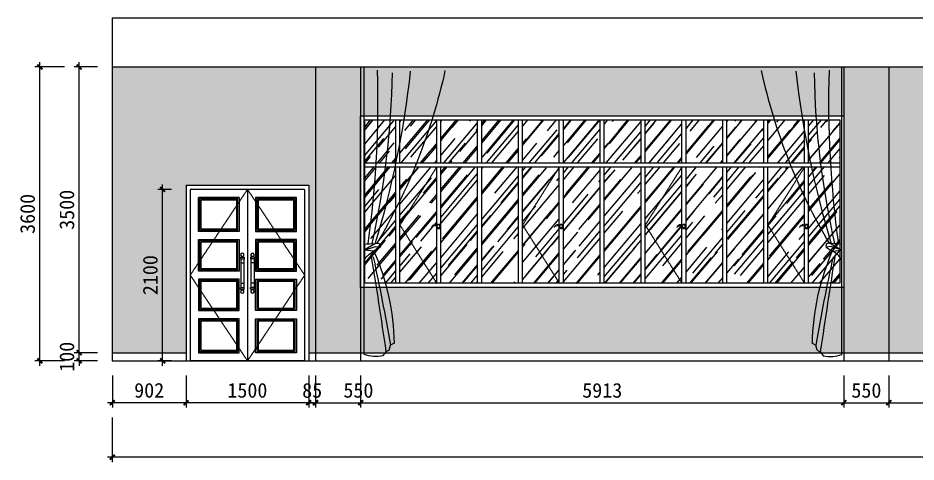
# Model space of a CAD drawing. Header units: millimetres. Extents: x -150677 to 588340, y -254013 to 149700.
# Drawn here: x 325108 to 336095, y -30994 to -25554 of the extents above; entities that cross this region are included whole.
import ezdxf

# ---------------------------------------------------------------- set-up
doc = ezdxf.new("R2010")
doc.units = ezdxf.units.MM
doc.header["$LTSCALE"] = 10
doc.header["$MEASUREMENT"] = 0
doc.linetypes.add('DASH', pattern=[0.35, 0.25, -0.1])
for name, color, linetype in [('1-Ba原始建筑墙体', 2, 'Continuous'), ('2-Ba顶面轮廓', 4, 'Continuous'), ('FUR-MID', 2, 'Continuous'), ('PM', 1, 'Continuous'), ('图层6', 1, 'Continuous')]:
    doc.layers.add(name, color=color, linetype=linetype)
doc.layers.add('A06平面', color=134, linetype='Continuous', lineweight=9)
doc.styles.get("Standard").update_dxf_attribs({"font": ''})
doc.styles.get('Standard').set_extended_font_data('SimSun')
doc.dimstyles.new('DIMN60', dxfattribs={"dimscale": 0.6, "dimtxt": 300, "dimasz": 100, "dimexe": 100, "dimexo": 300, "dimgap": 100, "dimtad": 1, "dimdec": 0, "dimtxsty": 'Standard', "dimblk": 'ARCHTICK', "dimcen": 2.5, "dimdle": 100, "dimclrd": 8, "dimclre": 8, "dimclrt": 96, "dimadec": 0, "dimazin": 0, "dimtfac": 1, "dimtdec": 0, "dimtmove": 0, "dimatfit": 3, "dimldrblk": 'DOT', "dimfxl": 100, "dimarcsym": 0})

# ---------------------------------------------------------------- blocks, each defined once
blk = doc.blocks.new('A$C644366BB')
h = blk.add_hatch()
h.set_pattern_fill('木材', color=251, scale=50, style=0)
h.set_pattern_definition([(50, (50, 50), (129.6177, 465.617), [3000, -400, 1000, -200]), (50, (316, 150), (-332.325, 17.773), [600, -66, 1200, -150]), (50, (150, 220), (565.8492, 882.8198), [1600, -280, 800, -200])])
h.paths.add_polyline_path([(431, 2050), (50, 2050), (50, 1525), (431, 1525)])
h.paths.add_polyline_path([(481, 1525), (931, 1525), (931, 2050), (481, 2050)])
h.paths.add_polyline_path([(981, 1525), (1431, 1525), (1431, 2050), (981, 2050)])
h.paths.add_polyline_path([(1931, 1525), (1931, 2050), (1481, 2050), (1481, 1525)])
h.paths.add_polyline_path([(2431, 1525), (2431, 2050), (1981, 2050), (1981, 1525)])
h.paths.add_polyline_path([(2931, 1525), (2931, 2050), (2481, 2050), (2481, 1525)])
h.paths.add_polyline_path([(3431, 1525), (3431, 2050), (2981, 2050), (2981, 1525)])
h.paths.add_polyline_path([(3931, 1525), (3931, 2050), (3481, 2050), (3481, 1525)])
h.paths.add_polyline_path([(4431, 1525), (4431, 2050), (3981, 2050), (3981, 1525)])
h.paths.add_polyline_path([(4931, 1525), (4931, 2050), (4481, 2050), (4481, 1525)])
h.paths.add_polyline_path([(5431, 1525), (5431, 2050), (4981, 2050), (4981, 1525)])
h.paths.add_polyline_path([(5481, 1525), (5863, 1525), (5863, 2050), (5481, 2050)])
h.paths.add_polyline_path([(5481, 1475), (5481, 50), (5863, 50), (5863, 1475)])
h.paths.add_polyline_path([(5431, 1475), (4981, 1475), (4981, 763)])
h.paths.add_polyline_path([(5431, 1475), (4981, 763), (5431, 50), (5431, 747, 0.37814), (5368, 735, -0.41804), (5431, 761)])
h.paths.add_polyline_path([(4981, 763), (4981, 50), (5431, 50)])
h.paths.add_polyline_path([(4931, 1475), (4481, 1475), (4481, 50), (4931, 50)])
h.paths.add_polyline_path([(4431, 1475), (3981, 1475), (3981, 50), (4431, 50)])
h.paths.add_polyline_path([(3931, 747, 0.37814), (3868, 735, -0.41804), (3931, 761), (3931, 1475), (3481, 763), (3931, 50)])
h.paths.add_polyline_path([(3931, 1475), (3481, 1475), (3481, 763)])
h.paths.add_polyline_path([(3481, 50), (3931, 50), (3481, 763)])
h.paths.add_polyline_path([(2981, 50), (3431, 50), (3431, 1475), (2981, 1475)])
h.paths.add_polyline_path([(2481, 50), (2931, 50), (2931, 1475), (2481, 1475)])
h.paths.add_polyline_path([(1981, 763), (1981, 50), (2431, 50)])
h.paths.add_polyline_path([(2431, 50), (2431, 747, 0.37814), (2368, 735, -0.41804), (2431, 761), (2431, 1475), (1981, 763)])
h.paths.add_polyline_path([(1981, 763), (2431, 1475), (1981, 1475)], flags=16)
h.paths.add_polyline_path([(1481, 50), (1931, 50), (1931, 1475), (1481, 1475)])
h.paths.add_polyline_path([(1431, 1475), (981, 1475), (981, 50), (1431, 50)])
h.paths.add_polyline_path([(481, 763), (931, 50), (931, 747, 0.37814), (868, 735, -0.41804), (931, 761), (931, 1475)])
h.paths.add_polyline_path([(931, 1475), (481, 1475), (481, 763)], flags=16)
h.paths.add_polyline_path([(481, 50), (931, 50), (481, 763)], flags=16)
h.paths.add_polyline_path([(50, 50), (431, 50), (431, 1475), (50, 1475)])
at = {"color": 8, "linetype": 'DASH'}
for points in [[(931, 1475), (481, 763), (931, 50)], [(2431, 1475), (1981, 763), (2431, 50)], [(3931, 1475), (3481, 763), (3931, 50)], [(5431, 1475), (4981, 763), (5431, 50)], [(941, 759), (941, 776), (971, 776), (971, 716), (941, 716), (941, 740)], [(2441, 759), (2441, 776), (2471, 776), (2471, 716), (2441, 716), (2441, 740)], [(3941, 759), (3941, 776), (3971, 776), (3971, 716), (3941, 716), (3941, 740)], [(5441, 759), (5441, 776), (5471, 776), (5471, 716), (5441, 716), (5441, 740)]]:
    blk.add_lwpolyline(points, dxfattribs=at)
for points in [[(939, 757, -0.472973), (966, 760, -1.045197), (943, 738, 0.471233), (868, 735, -0.474255), (939, 757, -0.303304)], [(2439, 757, -0.472973), (2466, 760, -1.045197), (2443, 738, 0.471233), (2368, 735, -0.474255), (2439, 757, -0.303304)], [(3939, 757, -0.472973), (3966, 760, -1.045197), (3943, 738, 0.471233), (3868, 735, -0.474255), (3939, 757, -0.303304)], [(5439, 757, -0.472973), (5466, 760, -1.045197), (5443, 738, 0.471233), (5368, 735, -0.474255), (5439, 757, -0.303304)]]:
    blk.add_lwpolyline(points, format="xyb", dxfattribs=at)
at = {"layer": '2-Ba顶面轮廓'}
for p, q in [((431, 1525), (431, 2050)), ((481, 1525), (481, 2050)), ((931, 1525), (931, 2050)), ((981, 1525), (981, 2050)), ((1431, 1525), (1431, 2050)), ((1481, 1525), (1481, 2050)), ((1931, 1525), (1931, 2050)), ((1981, 1525), (1981, 2050)), ((2431, 1525), (2431, 2050)), ((2481, 1525), (2481, 2050)), ((2931, 1525), (2931, 2050)), ((2981, 1525), (2981, 2050)), ((3431, 1525), (3431, 2050)), ((3481, 1525), (3481, 2050)), ((3931, 1525), (3931, 2050)), ((3981, 1525), (3981, 2050)), ((4431, 1525), (4431, 2050)), ((4481, 1525), (4481, 2050)), ((4931, 1525), (4931, 2050)), ((4981, 1525), (4981, 2050)), ((5431, 1525), (5431, 2050)), ((5481, 1525), (5481, 2050)), ((50, 1525), (5863, 1525)), ((50, 1475), (5863, 1475)), ((431, 50), (431, 1475)), ((481, 50), (481, 1475)), ((931, 50), (931, 1475)), ((981, 50), (981, 1475)), ((1431, 50), (1431, 1475)), ((1481, 50), (1481, 1475)), ((1931, 50), (1931, 1475)), ((1981, 50), (1981, 1475)), ((2431, 50), (2431, 1475)), ((2481, 50), (2481, 1475)), ((2931, 50), (2931, 1475)), ((2981, 50), (2981, 1475)), ((3431, 50), (3431, 1475)), ((3481, 50), (3481, 1475)), ((3931, 50), (3931, 1475)), ((3981, 50), (3981, 1475)), ((4431, 50), (4431, 1475)), ((4481, 50), (4481, 1475)), ((4931, 50), (4931, 1475)), ((4981, 50), (4981, 1475)), ((5431, 50), (5431, 1475)), ((5481, 50), (5481, 1475))]:
    blk.add_line(p, q, dxfattribs=at)
for points in [[(0, 2100), (5913, 2100), (5913, 0), (0, 0)], [(50, 2050), (5863, 2050), (5863, 50), (50, 50)]]:
    blk.add_lwpolyline(points, close=True, dxfattribs=at)
blk = doc.blocks.new('LS-006')
at = {"layer": 'PM'}
for p, q in [((-43, 173), (-43, 153)), ((-43, 173), (3, 173)), ((-43, 153), (3, 153)), ((-40, 153), (-40, -197)), ((-35, 178), (-35, 173)), ((-35, 178), (-5, 178)), ((-30, 183), (-30, 178)), ((-30, 183), (-10, 183)), ((-10, 183), (-10, 178)), ((-5, 178), (-5, 173)), ((0, 153), (0, -197)), ((3, 173), (3, 153)), ((81, 173), (81, 153)), ((127, 173), (81, 173)), ((127, 153), (81, 153)), ((84, 153), (84, -197)), ((119, 178), (89, 178)), ((89, 178), (89, 173)), ((114, 183), (94, 183)), ((94, 183), (94, 178)), ((114, 183), (114, 178)), ((119, 178), (119, 173)), ((124, 153), (124, -197)), ((127, 173), (127, 153)), ((-40, 103), (0, 103)), ((124, 103), (84, 103)), ((-43, -217), (-43, -197)), ((-43, -197), (3, -197)), ((-43, -217), (3, -217)), ((-40, -147), (0, -147)), ((-40, -197), (0, -197)), ((-35, -222), (-35, -217)), ((-5, -222), (-5, -217)), ((3, -217), (3, -197)), ((81, -217), (81, -197)), ((127, -197), (81, -197)), ((127, -217), (81, -217)), ((124, -147), (84, -147)), ((124, -197), (84, -197)), ((89, -222), (89, -217)), ((119, -222), (119, -217)), ((127, -217), (127, -197)), ((-35, -222), (-5, -222)), ((-30, -227), (-30, -222)), ((-30, -227), (-10, -227)), ((-10, -227), (-10, -222)), ((119, -222), (89, -222)), ((94, -227), (94, -222)), ((114, -227), (94, -227)), ((114, -227), (114, -222))]:
    blk.add_line(p, q, dxfattribs=at)
for centre, start, end in [((-20, 201), 297.7238, 242.2762), ((104, 201), 297.7238, 242.2762), ((-20, -246), 117.7238, 62.2762), ((104, -246), 117.7238, 62.2762)]:
    blk.add_arc(centre, 21, start, end, dxfattribs=at)
blk = doc.blocks.new('A$C5D037A5A')
at = {"layer": '2-Ba顶面轮廓'}
for p, q in [((0, 2150), (0, 0)), ((50, 2100), (50, 0)), ((700, 2100), (50, 2100)), ((1450, 2100), (700, 2100)), ((750, 2100), (750, 0)), ((1450, 2100), (1450, 0)), ((1500, 2150), (1500, 0)), ((650, 2000), (150, 2000)), ((654, 1100), (150, 1100)), ((896, 1100), (1350, 1100)), ((1450, 0), (50, 0))]:
    blk.add_line(p, q, dxfattribs=at)
at = {"layer": '2-Ba顶面轮廓', "color": 8, "linetype": 'DASH'}
for p, q in [((750, 2100), (50, 1050)), ((750, 2100), (1450, 1050)), ((50, 1050), (750, 0)), ((1450, 1050), (750, 0))]:
    blk.add_line(p, q, dxfattribs=at)
at = {"layer": '2-Ba顶面轮廓'}
blk.add_lwpolyline([(0, 2150), (1500, 2150)], dxfattribs=at)
for points in [[(150, 2000), (650, 2000), (650, 1585), (150, 1585)], [(1350, 2000), (850, 2000), (850, 1585), (1350, 1585)], [(150, 1485), (650, 1485), (650, 1100), (150, 1100)], [(1350, 1485), (850, 1485), (850, 1100), (1350, 1100)], [(150, 615), (650, 615), (650, 1000), (150, 1000)], [(1350, 615), (850, 615), (850, 1000), (1350, 1000)], [(150, 100), (650, 100), (650, 515), (150, 515)], [(1350, 100), (850, 100), (850, 515), (1350, 515)]]:
    blk.add_lwpolyline(points, close=True, dxfattribs=at)
at = {"layer": '2-Ba顶面轮廓', "color": 8}
for points in [[(635, 1985), (165, 1985), (165, 1600), (635, 1600)], [(1335, 1985), (865, 1985), (865, 1600), (1335, 1600)], [(620, 1970), (180, 1970), (180, 1615), (620, 1615)], [(1320, 1970), (880, 1970), (880, 1615), (1320, 1615)], [(635, 1470), (165, 1470), (165, 1115), (635, 1115)], [(620, 1455), (180, 1455), (180, 1130), (620, 1130)], [(1335, 1470), (865, 1470), (865, 1115), (1335, 1115)], [(1320, 1455), (880, 1455), (880, 1130), (1320, 1130)], [(635, 985), (165, 985), (165, 630), (635, 630)], [(620, 970), (180, 970), (180, 645), (620, 645)], [(1335, 985), (865, 985), (865, 630), (1335, 630)], [(1320, 970), (880, 970), (880, 645), (1320, 645)], [(635, 500), (165, 500), (165, 115), (635, 115)], [(620, 485), (180, 485), (180, 130), (620, 130)], [(1335, 500), (865, 500), (865, 115), (1335, 115)], [(1320, 485), (880, 485), (880, 130), (1320, 130)]]:
    blk.add_lwpolyline(points, close=True, dxfattribs=at)
at = {"layer": 'FUR-MID', "color": 2, "ltscale": 20}
blk.add_blockref('LS-006', (708, 1097), dxfattribs=at)
blk = doc.blocks.new('A$C797D5F49')
at = {"layer": '图层6'}
for p, q in [((1064, 453), (991, 442)), ((991, 442), (1086, 380)), ((1233, 397), (1064, 453)), ((1070, 492), (1233, 397)), ((1086, 380), (1233, 397)), ((778, -1031), (833, -1058)), ((854, -1136), (833, -1058)), ((854, -1136), (902, -1159))]:
    blk.add_line(p, q, dxfattribs=at)
blk.add_lwpolyline([(1233, -1202), (1233, 3200)], dxfattribs=at)
for centre, radius, start, end in [((8743, 5057), 8950, 192.3455, 210.6643), ((15206, 4758), 14766, 186.31, 196.7934), ((13709, 3324), 12903, 180.9494, 192.6614), ((16966, 2677), 15937, 178.2989, 187.8776), ((1038, 455), 48.8, 50.3518, 195.0878), ((1129, -28), 523, 78.536, 96.4754), ((4394, -1082), 3616, 156.1547, 179.1998), ((39056, -7854), 38823, 167.8834, 169.9173), ((140328, -21786), 140943, 170.97343, 171.58455), ((942, 74), 338, 30.8949, 64.8066), ((6445, 2968), 6910, 216.6722, 217.3096), ((1057, -718), 514, 257.8229, 289.9522)]:
    blk.add_arc(centre, radius, start, end, dxfattribs=at)
blk = doc.blocks.new('_ArchTick')
at = {"color": 0, "linetype": 'ByBlock', "const_width": 0.4}
blk.add_lwpolyline([(-0.5, -0.5), (0.5, 0.5)], dxfattribs=at)
blk = doc.blocks.new('*D1465')
at = {"layer": '2-Ba顶面轮廓', "color": 8, "lineweight": -2, "transparency": 16777216}
for p, q in [((326263, -29934), (326263, -30326)), ((327165, -29934), (327165, -30326)), ((326203, -30266), (327225, -30266))]:
    blk.add_line(p, q, dxfattribs=at)
at = {"layer": 'Defpoints', "color": 0, "transparency": 16777216}
for p in [(326263, -29754), (327165, -29754), (327165, -30266)]:
    blk.add_point(p, dxfattribs=at)
at = {"layer": '2-Ba顶面轮廓', "color": 8, "lineweight": -2, "transparency": 16777216, "xscale": 60, "yscale": 60, "zscale": 60, "rotation": 180}
blk.add_blockref('_ArchTick', (326263, -30266), dxfattribs=at)
at = {"layer": '2-Ba顶面轮廓', "color": 8, "lineweight": -2, "transparency": 16777216, "xscale": 60, "yscale": 60, "zscale": 60}
blk.add_blockref('_ArchTick', (327165, -30266), dxfattribs=at)
at = {"layer": '2-Ba顶面轮廓', "color": 96, "transparency": 16777216, "insert": (326714, -30116), "char_height": 180, "attachment_point": 5}
blk.add_mtext('902', dxfattribs=at)
blk = doc.blocks.new('_DOT')
at = {"color": 0, "linetype": 'ByBlock'}
blk.add_line((-0.35, 0), (-1, 0), dxfattribs=at)
at = {"color": 0, "linetype": 'ByBlock', "const_width": 0.35}
blk.add_lwpolyline([(-0.175, 0, 1), (0.175, 0, 1)], format="xyb", close=True, dxfattribs=at)
blk = doc.blocks.new('*D1755')
at = {"layer": '2-Ba顶面轮廓', "color": 8, "lineweight": -2, "transparency": 16777216}
for p, q in [((327165, -29934), (327165, -30326)), ((328665, -29934), (328665, -30326)), ((327105, -30266), (328725, -30266))]:
    blk.add_line(p, q, dxfattribs=at)
at = {"layer": 'Defpoints', "color": 0, "transparency": 16777216}
for p in [(327165, -29754), (328665, -29754), (328665, -30266)]:
    blk.add_point(p, dxfattribs=at)
at = {"layer": '2-Ba顶面轮廓', "color": 8, "lineweight": -2, "transparency": 16777216, "xscale": 60, "yscale": 60, "zscale": 60}
for p, rotation in [((327165, -30266), 179.9999999999984), ((328665, -30266), 359.9999999999984)]:
    blk.add_blockref('_ArchTick', p, dxfattribs=dict(at, rotation=rotation))
at = {"layer": '2-Ba顶面轮廓', "color": 96, "transparency": 16777216, "insert": (327915, -30116), "char_height": 180, "attachment_point": 5}
blk.add_mtext('1500', dxfattribs=at)
blk = doc.blocks.new('*D1466')
at = {"layer": '2-Ba顶面轮廓', "color": 8, "lineweight": -2, "transparency": 16777216}
for p, q in [((328665, -29934), (328665, -30327)), ((328750, -29934), (328750, -30327)), ((328665, -30267), (328605, -30267)), ((328665, -30267), (328750, -30267)), ((328750, -30267), (328810, -30267))]:
    blk.add_line(p, q, dxfattribs=at)
at = {"layer": 'Defpoints', "color": 0, "transparency": 16777216}
for p in [(328665, -29754), (328750, -29754), (328750, -30267)]:
    blk.add_point(p, dxfattribs=at)
at = {"layer": '2-Ba顶面轮廓', "color": 8, "lineweight": -2, "transparency": 16777216, "xscale": 60, "yscale": 60, "zscale": 60}
for p, rotation in [((328665, -30267), 359.9999999999984), ((328750, -30267), 179.9999999999984)]:
    blk.add_blockref('_ArchTick', p, dxfattribs=dict(at, rotation=rotation))
at = {"layer": '2-Ba顶面轮廓', "color": 96, "transparency": 16777216, "insert": (328708, -30117), "char_height": 180, "attachment_point": 5}
blk.add_mtext('85', dxfattribs=at)
blk = doc.blocks.new('*D1467')
at = {"layer": '2-Ba顶面轮廓', "color": 8, "lineweight": -2, "transparency": 16777216}
for p, q in [((328750.25, -29934), (328750.25, -30326.5)), ((329300.25, -29934), (329300.25, -30326.5)), ((328690.25, -30266.5), (329360.25, -30266.5))]:
    blk.add_line(p, q, dxfattribs=at)
at = {"layer": 'Defpoints', "color": 0, "transparency": 16777216}
for p in [(328750.25, -29754), (329300.25, -29754), (329300.25, -30266.5)]:
    blk.add_point(p, dxfattribs=at)
at = {"layer": '2-Ba顶面轮廓', "color": 8, "lineweight": -2, "transparency": 16777216, "xscale": 60, "yscale": 60, "zscale": 60}
for p, rotation in [((328750.25, -30266.5), 179.9999999999984), ((329300.25, -30266.5), 359.9999999999984)]:
    blk.add_blockref('_ArchTick', p, dxfattribs=dict(at, rotation=rotation))
at = {"layer": '2-Ba顶面轮廓', "color": 96, "transparency": 16777216, "insert": (329273.25, -30116.5), "char_height": 180, "attachment_point": 5}
blk.add_mtext('550', dxfattribs=at)
blk = doc.blocks.new('*D1468')
at = {"layer": '2-Ba顶面轮廓', "color": 8, "lineweight": -2, "transparency": 16777216}
for p, q in [((329300.25, -29934), (329300.25, -30326.5)), ((335212.75, -29934), (335212.75, -30326.5)), ((329240.25, -30266.5), (335272.75, -30266.5))]:
    blk.add_line(p, q, dxfattribs=at)
at = {"layer": 'Defpoints', "color": 0, "transparency": 16777216}
for p in [(329300.25, -29754), (335212.75, -29754), (335212.75, -30266.5)]:
    blk.add_point(p, dxfattribs=at)
at = {"layer": '2-Ba顶面轮廓', "color": 8, "lineweight": -2, "transparency": 16777216, "xscale": 60, "yscale": 60, "zscale": 60}
for p, rotation in [((329300.25, -30266.5), 179.9999999999984), ((335212.75, -30266.5), 359.9999999999984)]:
    blk.add_blockref('_ArchTick', p, dxfattribs=dict(at, rotation=rotation))
at = {"layer": '2-Ba顶面轮廓', "color": 96, "transparency": 16777216, "insert": (332256.5, -30116.5), "char_height": 180, "attachment_point": 5}
blk.add_mtext('5913', dxfattribs=at)
blk = doc.blocks.new('*D1469')
at = {"layer": '2-Ba顶面轮廓', "color": 8, "lineweight": -2, "transparency": 16777216}
for p, q in [((335212.75, -29934), (335212.75, -30326.5)), ((335762.75, -29934), (335762.75, -30326.5)), ((335152.75, -30266.5), (335822.75, -30266.5))]:
    blk.add_line(p, q, dxfattribs=at)
at = {"layer": 'Defpoints', "color": 0, "transparency": 16777216}
for p in [(335212.75, -29754), (335762.75, -29754), (335762.75, -30266.5)]:
    blk.add_point(p, dxfattribs=at)
at = {"layer": '2-Ba顶面轮廓', "color": 8, "lineweight": -2, "transparency": 16777216, "xscale": 60, "yscale": 60, "zscale": 60}
for p, rotation in [((335212.75, -30266.5), 179.9999999999984), ((335762.75, -30266.5), 359.9999999999984)]:
    blk.add_blockref('_ArchTick', p, dxfattribs=dict(at, rotation=rotation))
at = {"layer": '2-Ba顶面轮廓', "color": 96, "transparency": 16777216, "insert": (335487.75, -30116.5), "char_height": 180, "attachment_point": 5}
blk.add_mtext('550', dxfattribs=at)
blk = doc.blocks.new('*D1470')
at = {"layer": '2-Ba顶面轮廓', "color": 8, "lineweight": -2, "transparency": 16777216}
for p, q in [((335762.75, -29934), (335762.75, -30326.5)), ((338262.75, -29934), (338262.75, -30326.5)), ((335702.75, -30266.5), (338322.75, -30266.5))]:
    blk.add_line(p, q, dxfattribs=at)
at = {"layer": 'Defpoints', "color": 0, "transparency": 16777216}
for p in [(335762.75, -29754), (338262.75, -29754), (338262.75, -30266.5)]:
    blk.add_point(p, dxfattribs=at)
at = {"layer": '2-Ba顶面轮廓', "color": 8, "lineweight": -2, "transparency": 16777216, "xscale": 60, "yscale": 60, "zscale": 60}
for p, rotation in [((335762.75, -30266.5), 179.9999999999984), ((338262.75, -30266.5), 359.9999999999984)]:
    blk.add_blockref('_ArchTick', p, dxfattribs=dict(at, rotation=rotation))
at = {"layer": '2-Ba顶面轮廓', "color": 96, "transparency": 16777216, "insert": (337012.75, -30116.5), "char_height": 180, "attachment_point": 5}
blk.add_mtext('2500', dxfattribs=at)
blk = doc.blocks.new('*D1478')
at = {"layer": '2-Ba顶面轮廓', "color": 8, "lineweight": -2, "transparency": 16777216}
for p, q in [((326262.75, -30446.5), (326262.75, -30993.5)), ((350812.75, -30446.5), (350812.75, -30993.5)), ((350872.75, -30933.5), (326202.75, -30933.5))]:
    blk.add_line(p, q, dxfattribs=at)
at = {"layer": 'Defpoints', "color": 0, "transparency": 16777216}
for p in [(326262.75, -30266.5), (350812.75, -30266.5), (326262.75, -30933.5)]:
    blk.add_point(p, dxfattribs=at)
at = {"layer": '2-Ba顶面轮廓', "color": 8, "lineweight": -2, "transparency": 16777216, "xscale": 60, "yscale": 60, "zscale": 60}
for p, rotation in [((326262.75, -30933.5), 179.9999999999987), ((350812.75, -30933.5), 359.9999999999987)]:
    blk.add_blockref('_ArchTick', p, dxfattribs=dict(at, rotation=rotation))
at = {"layer": '2-Ba顶面轮廓', "color": 96, "transparency": 16777216, "insert": (338537.75, -30783.5), "char_height": 180, "attachment_point": 5}
blk.add_mtext('24550', dxfattribs=at)
blk = doc.blocks.new('*D1479')
at = {"layer": '2-Ba顶面轮廓', "color": 8, "lineweight": -2, "transparency": 16777216}
for p, q in [((326082.75, -29654), (325797.5, -29654)), ((325857.5, -29654), (325857.5, -29594)), ((325857.5, -29754), (325857.5, -29654)), ((326082.75, -29754), (325797.5, -29754)), ((325857.5, -29754), (325857.5, -29814))]:
    blk.add_line(p, q, dxfattribs=at)
at = {"layer": 'Defpoints', "color": 0, "transparency": 16777216}
for p in [(325857.5, -29654), (326262.75, -29654), (326262.75, -29754)]:
    blk.add_point(p, dxfattribs=at)
at = {"layer": '2-Ba顶面轮廓', "color": 8, "lineweight": -2, "transparency": 16777216, "xscale": 60, "yscale": 60, "zscale": 60}
for p, rotation in [((325857.5, -29654), 270), ((325857.5, -29754), 90)]:
    blk.add_blockref('_ArchTick', p, dxfattribs=dict(at, rotation=rotation))
at = {"layer": '2-Ba顶面轮廓', "color": 96, "transparency": 16777216, "insert": (325707.5, -29704), "char_height": 180, "attachment_point": 5, "rotation": 90}
blk.add_mtext('100', dxfattribs=at)
blk = doc.blocks.new('*D1480')
at = {"layer": '2-Ba顶面轮廓', "color": 8, "lineweight": -2, "transparency": 16777216}
for p, q in [((325857.5, -29714), (325857.5, -26094)), ((326082.75, -26154), (325797.5, -26154)), ((326082.75, -29654), (325797.5, -29654))]:
    blk.add_line(p, q, dxfattribs=at)
at = {"layer": 'Defpoints', "color": 0, "transparency": 16777216}
for p in [(325857.5, -26154), (326262.75, -26154), (326262.75, -29654)]:
    blk.add_point(p, dxfattribs=at)
at = {"layer": '2-Ba顶面轮廓', "color": 8, "lineweight": -2, "transparency": 16777216, "xscale": 60, "yscale": 60, "zscale": 60}
for p, rotation in [((325857.5, -26154), 90), ((325857.5, -29654), 270)]:
    blk.add_blockref('_ArchTick', p, dxfattribs=dict(at, rotation=rotation))
at = {"layer": '2-Ba顶面轮廓', "color": 96, "transparency": 16777216, "insert": (325707.5, -27904), "char_height": 180, "attachment_point": 5, "rotation": 90}
blk.add_mtext('3500', dxfattribs=at)
blk = doc.blocks.new('*D1481')
at = {"layer": '2-Ba顶面轮廓', "color": 8, "lineweight": -2, "transparency": 16777216}
for p, q in [((325376.5, -29814), (325376.5, -26094)), ((325677.5, -26154), (325316.5, -26154)), ((325677.5, -29754), (325316.5, -29754))]:
    blk.add_line(p, q, dxfattribs=at)
at = {"layer": 'Defpoints', "color": 0, "transparency": 16777216}
for p in [(325376.5, -26154), (325857.5, -26154), (325857.5, -29754)]:
    blk.add_point(p, dxfattribs=at)
at = {"layer": '2-Ba顶面轮廓', "color": 8, "lineweight": -2, "transparency": 16777216, "xscale": 60, "yscale": 60, "zscale": 60}
for p, rotation in [((325376.5, -26154), 90), ((325376.5, -29754), 270)]:
    blk.add_blockref('_ArchTick', p, dxfattribs=dict(at, rotation=rotation))
at = {"layer": '2-Ba顶面轮廓', "color": 96, "transparency": 16777216, "insert": (325226.5, -27954), "char_height": 180, "attachment_point": 5, "rotation": 90}
blk.add_mtext('3600', dxfattribs=at)
blk = doc.blocks.new('*D1757')
at = {"layer": '2-Ba顶面轮廓', "color": 8, "lineweight": -2, "transparency": 16777216}
for p, q in [((326985, -27654), (326818, -27654)), ((326878, -29814), (326878, -27594)), ((326985, -29754), (326818, -29754))]:
    blk.add_line(p, q, dxfattribs=at)
at = {"layer": 'Defpoints', "color": 0, "transparency": 16777216}
for p in [(326878, -27654), (327165, -27654), (327165, -29754)]:
    blk.add_point(p, dxfattribs=at)
at = {"layer": '2-Ba顶面轮廓', "color": 8, "lineweight": -2, "transparency": 16777216, "xscale": 60, "yscale": 60, "zscale": 60}
for p, rotation in [((326878, -27654), 90), ((326878, -29754), 270)]:
    blk.add_blockref('_ArchTick', p, dxfattribs=dict(at, rotation=rotation))
at = {"layer": '2-Ba顶面轮廓', "color": 96, "transparency": 16777216, "insert": (326728, -28704), "char_height": 180, "attachment_point": 5, "rotation": 90}
blk.add_mtext('2100', dxfattribs=at)

msp = doc.modelspace()

# ---------------------------------------------------------------- hatches: boundary and pattern name
at = {"layer": '2-Ba顶面轮廓'}
h = msp.add_hatch(dxfattribs=at)
h.set_pattern_fill('CROSS', color=251, scale=50, angle=90, style=0)
h.set_pattern_definition([(90, (326262.75, -29654), (-79.375, 79.375), [39.6875, -119.0625]), (180, (326282.59, -29634.16), (-79.375, -79.375), [39.6875, -119.0625])])
h.paths.add_polyline_path([(329300.3, -26154), (328750.3, -26154), (328750.3, -29654), (329300.3, -29654)])
h.paths.add_polyline_path([(335212.8, -26154), (329300.3, -26154), (329300.3, -26754), (335212.8, -26754)])
h.paths.add_polyline_path([(335212.8, -28854), (329300.3, -28854), (329300.3, -29654), (335212.8, -29654)])
h.paths.add_polyline_path([(335762.8, -26154), (335212.8, -26154), (335212.8, -26754), (335212.8, -26754), (335212.8, -28854), (335212.8, -28854), (335212.8, -29654), (335762.8, -29654)])
h.paths.add_polyline_path([(338262.8, -26154), (335762.8, -26154), (335762.8, -29654), (338262.8, -29654)])
h.paths.add_polyline_path([(338812.8, -26154), (338262.8, -26154), (338262.8, -29654), (338812.8, -29654)])
h.paths.add_polyline_path([(341312.8, -26154), (338812.8, -26154), (338812.8, -29654), (341312.8, -29654)])
h.paths.add_polyline_path([(341862.8, -26154), (341312.8, -26154), (341312.8, -29654), (341862.8, -29654)])
h.paths.add_polyline_path([(347775.3, -28854), (341862.8, -28854), (341862.8, -29654), (347775.3, -29654)])
h.paths.add_polyline_path([(347775.3, -26154), (341862.8, -26154), (341862.8, -26754), (347775.3, -26754)])
h.paths.add_polyline_path([(348325.3, -26154), (347775.3, -26154), (347775.3, -26754), (347775.3, -26754), (347775.3, -28854), (347775.3, -28854), (347775.3, -29654), (348325.3, -29654)])
h.paths.add_polyline_path([(327165.2, -29654), (327165.2, -27604), (328665.2, -27604), (328665.2, -29654), (328750.3, -29654), (328750.3, -26154), (326262.8, -26154), (326262.8, -29654)])
h.paths.add_polyline_path([(348410.3, -29654), (348410.3, -27604), (349910.3, -27604), (349910.3, -29654), (350812.8, -29654), (350812.8, -26154), (348325.3, -26154), (348325.3, -29654)])

# ---------------------------------------------------------------- linework, layer by layer
at = {"layer": '1-Ba原始建筑墙体'}
for p, q in [((326262.8, -25554), (326262.8, -29754)), ((326262.8, -25554), (350812.8, -25554)), ((326262.8, -29754), (350812.8, -29754))]:
    msp.add_line(p, q, dxfattribs=at)
at = {"layer": '2-Ba顶面轮廓'}
for p, q in [((326262.8, -26154), (350812.8, -26154)), ((328750.3, -26154), (328750.3, -29754)), ((329300.3, -26154), (329300.3, -29754)), ((335212.8, -26154), (335212.8, -29754)), ((335762.8, -26154), (335762.8, -29754)), ((326262.8, -29654), (327165.2, -29654)), ((328665.2, -29654), (348410.3, -29654))]:
    msp.add_line(p, q, dxfattribs=at)

# ---------------------------------------------------------------- block references
for name, p in [('A$C644366BB', (329300.3, -28854)), ('A$C5D037A5A', (327165.2, -29754))]:
    msp.add_blockref(name, p, dxfattribs=at)
at = {"layer": 'A06平面'}
for p, xscale, yscale, zscale in [((330332.1, -28714.3), -0.8000000000465661, 0.7999999999883585, 0.8), ((334201.9, -28714.3), 0.8000000000465661, 0.8000000000465661, 0.8000000000465661)]:
    msp.add_blockref('A$C797D5F49', p, dxfattribs=dict(at, xscale=xscale, yscale=yscale, zscale=zscale))

# ---------------------------------------------------------------- dimensions: what is measured, and where the dimension line sits
at = {"layer": '2-Ba顶面轮廓'}
for p1, p2, distance, picture, middle in [((325857.5, -29754), (325857.5, -26154), 481, '*D1481', (325226.5, -27954)), ((327165.2, -29754), (327165.2, -27654), 287.7, '*D1757', (326727.5, -28704)), ((326262.8, -29754), (327165.2, -29754), -512.5, '*D1465', (326714, -30116.5)), ((350812.8, -30266.5), (326262.8, -30266.5), 667, '*D1478', (338537.8, -30783.5))]:
    dim = msp.add_aligned_dim(p1=p1, p2=p2, distance=distance, dimstyle='DIMN60', dxfattribs=at)
    dim.commit()
    dim.dimension.update_dxf_attribs({"geometry": picture, "text_midpoint": middle})
for base, p1, p2, angle, picture, middle in [((325857.5, -26154), (326262.8, -29654), (326262.8, -26154), 270, '*D1480', (325707.5, -27904)), ((328665.2, -30266.5), (327165.2, -29754), (328665.2, -29754), 180, '*D1755', (327915.2, -30116.5)), ((335212.75, -30266.5), (329300.25, -29754), (335212.75, -29754), 180, '*D1468', (332256.5, -30116.5)), ((338262.8, -30266.5), (335762.8, -29754), (338262.8, -29754), 180, '*D1470', (337012.8, -30116.5))]:
    dim = msp.add_linear_dim(base=base, p1=p1, p2=p2, angle=angle, dimstyle='DIMN60', dxfattribs=at)
    dim.commit()
    dim.dimension.update_dxf_attribs({"geometry": picture, "text_midpoint": middle})
for base, p1, p2, angle, picture, middle, dimtype in [((325857.5, -29654), (326262.8, -29754), (326262.8, -29654), 90, '*D1479', (325857.5, -29704), 129), ((328750.3, -30266.5), (328665.2, -29754), (328750.3, -29754), 180, '*D1466', (328707.7, -30266.5), 128), ((329300.3, -30266.5), (328750.3, -29754), (329300.3, -29754), 180, '*D1467', (329273.3, -30266.5), 128), ((335762.8, -30266.5), (335212.8, -29754), (335762.8, -29754), 180, '*D1469', (335487.8, -30266.5), 128)]:
    dim = msp.add_linear_dim(base=base, p1=p1, p2=p2, angle=angle, dimstyle='DIMN60', dxfattribs=at)
    dim.commit()
    dim.dimension.update_dxf_attribs({"geometry": picture, "text_midpoint": middle, "dimtype": dimtype})

doc.saveas('drawing.dxf')
